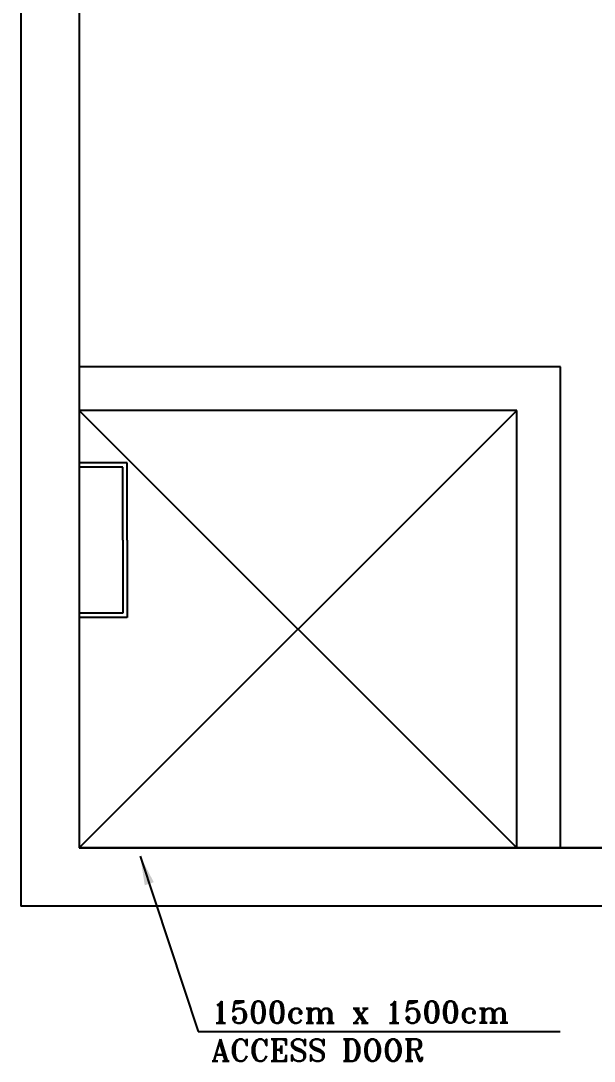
# Model space of a CAD drawing. Header units: millimetres. Extents: x -3973702 to -1592236, y 74982 to 569678.
# Drawn here: x -1710509 to -1708543, y 482361 to 485929 of the extents above; entities that cross this region are included whole.
import ezdxf

# ---------------------------------------------------------------- set-up
doc = ezdxf.new("R2010")
doc.units = ezdxf.units.MM
doc.header["$LTSCALE"] = 1000
doc.header["$MEASUREMENT"] = 0
doc.layers.get('0').update_dxf_attribs({"color": 9})
for name, color, linetype in [('FIRE FIGHTING', 1, 'Continuous'), ('PL-DR-TEXT', 2, 'Continuous'), ('PL-W-LEADER', 1, 'Continuous'), ('XR-SITE LAYOUT$0$WALL', 252, 'Continuous')]:
    doc.layers.add(name, color=color, linetype=linetype)
doc.styles.add('ELEC-TECH', font='techl___.ttf')
doc.styles.add('ROMANT', font='ROMANT.shx', dxfattribs={"width": 0.75})
doc.dimstyles.new('ELEC-DIM', dxfattribs={"dimscale": 1000, "dimtxt": 0.18, "dimasz": 0.08, "dimexe": 0, "dimexo": 0.05, "dimgap": 0.09, "dimtad": 0, "dimtih": 1, "dimtoh": 1, "dimdec": 0, "dimzin": 0, "dimdsep": 46, "dimtxsty": 'ELEC-TECH', "dimblk": 'ARCHTICK', "dimcen": 0.09, "dimclrd": 1, "dimclre": 251, "dimclrt": 40, "dimadec": 0, "dimazin": 0, "dimtfac": 1, "dimtdec": 0, "dimtofl": 0, "dimtmove": 0, "dimatfit": 3, "dimfxl": 0.18, "dimtolj": 1, "dimtzin": 0, "dimlwd": -1, "dimarcsym": 0})

# ---------------------------------------------------------------- blocks, each defined once
blk = doc.blocks.new('A$C5F901649')
at = {"layer": 'XR-SITE LAYOUT$0$WALL', "color": 4}
for p, q in [((-1500, 7752.5), (-1500, -4352.1)), ((-1700, -1047.8), (-1700, -4152.1)), ((-3350, -4152.1), (-3350, -2502.1)), ((-3350, -2502.1), (-1700, -2502.1)), ((-3200, -4152.1), (-3200, -2652.1)), ((-3200, -2652.1), (-1700, -2652.1)), ((-3200, -4152.1), (-1700, -2652.1)), ((-1700, -4152.1), (-3200, -2652.1)), ((-1865, -3096.9), (-1865, -2831.9)), ((-1865, -2831.9), (-1700, -2831.9)), ((-1850, -3096.9), (-1850, -2846.9)), ((-1850, -2846.9), (-1700, -2846.9)), ((-1865, -3096.9), (-1865, -3361.9)), ((-1850, -3096.9), (-1850, -3346.9)), ((-1850, -3346.9), (-1700, -3346.9)), ((-1865, -3361.9), (-1700, -3361.9)), ((-10100, -4152.1), (-1700, -4152.1)), ((-1700, -4152.1), (-4200, -4152.1)), ((-10300, -4352.1), (-1500, -4352.1))]:
    blk.add_line(p, q, dxfattribs=at)
blk = doc.blocks.new('_ArchTick')
at = {"color": 0, "linetype": 'ByBlock', "const_width": 0.15}
blk.add_lwpolyline([(-0.5, -0.5), (0.5, 0.5)], dxfattribs=at)

msp = doc.modelspace()

# ---------------------------------------------------------------- block references
at = {"layer": 'FIRE FIGHTING', "xscale": -1}
msp.add_blockref('A$C5F901649', (-1712009, 487244.3), dxfattribs=at)

# ---------------------------------------------------------------- texts
at = {"layer": 'PL-DR-TEXT', "style": 'ROMANT'}
for s, p in [('1500cm x 1500cm', (-1709855.4, 482491.5, 0)), ('ACCESS DOOR', (-1709856, 482360.8, 0))]:
    msp.add_text(s, height=75, rotation=0.0222, dxfattribs=at).set_placement(p)

# ---------------------------------------------------------------- leaders
at = {"layer": 'PL-W-LEADER', "color": 1}
msp.add_leader([(-1710099.9, 483064.2), (-1709900.9, 482462.1), (-1708660.2, 482462.1)], dimstyle='ELEC-DIM', override={"dimasz": 0.1, "dimclrd": 256, "dimfxl": 0.05}, dxfattribs=at)

doc.saveas('drawing.dxf')
